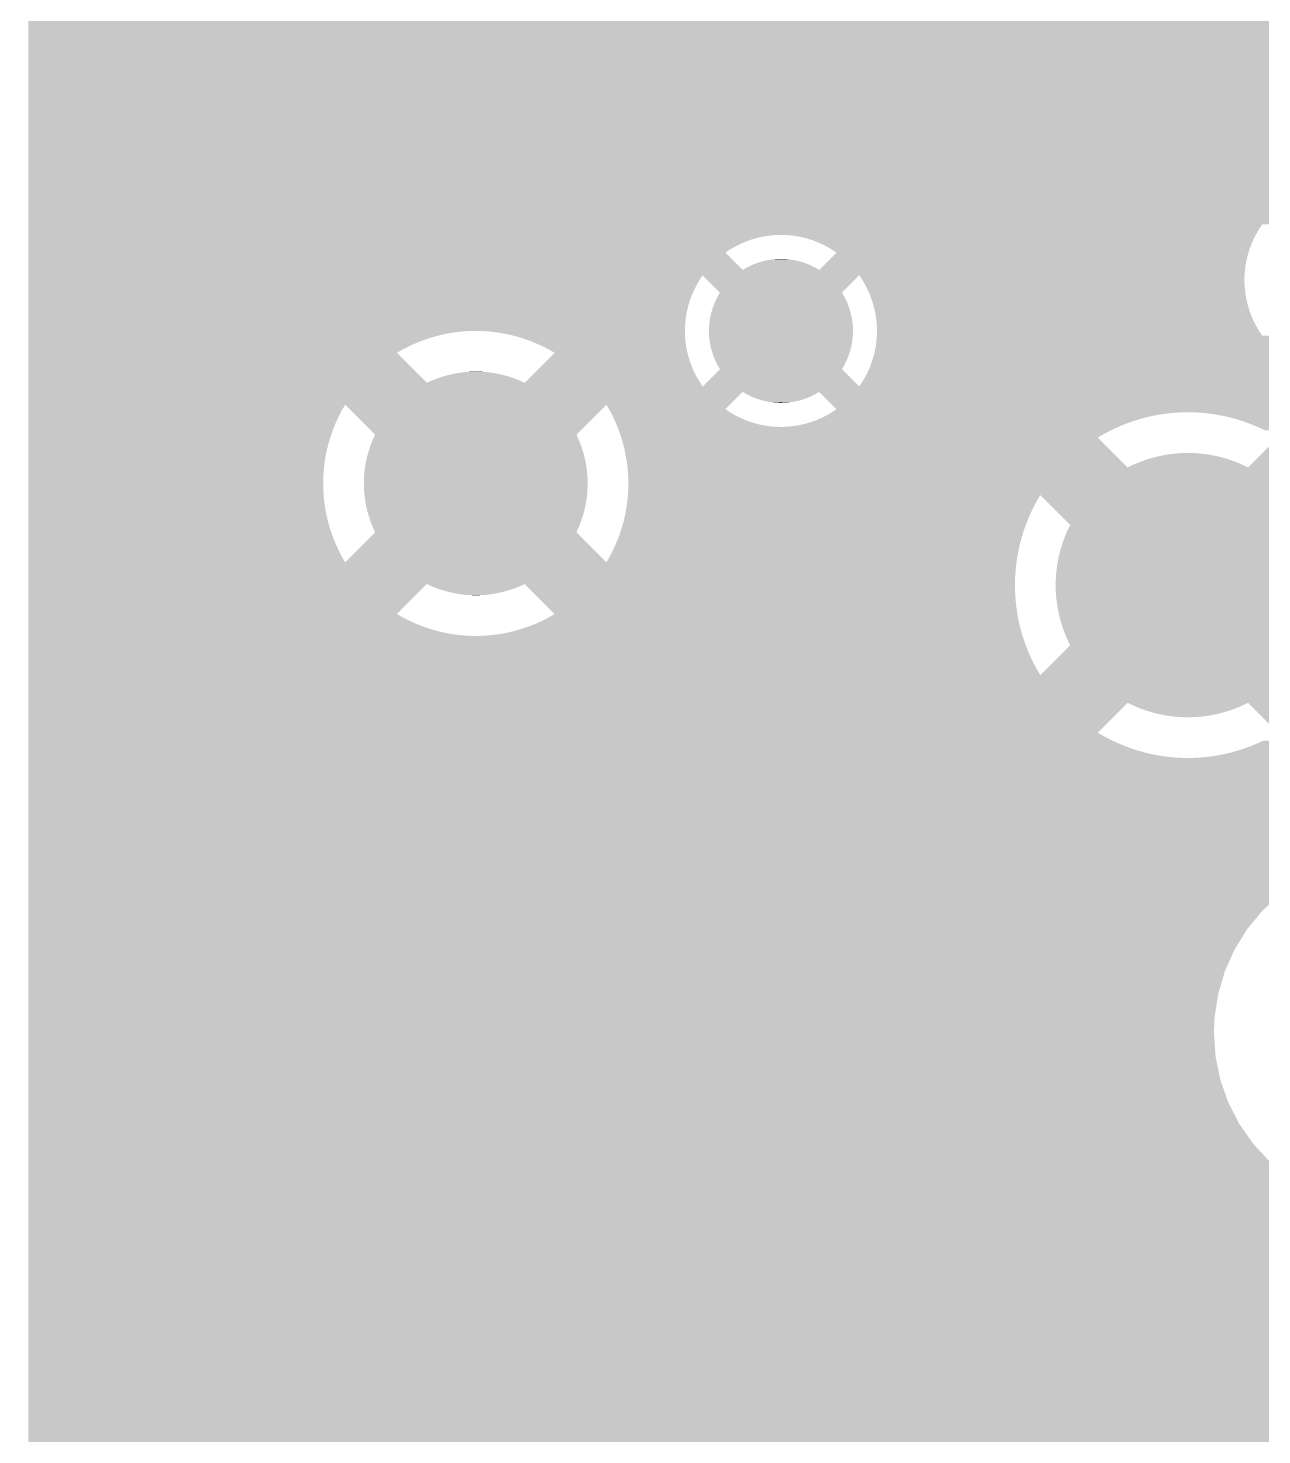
# Model space of a CAD drawing. Extents: x 295 to 953, y 10 to 290.
# Drawn here: x 654.9 to 670.3, y 228.3 to 245.87 of the extents above; entities that cross this region are included whole.
import ezdxf

# ---------------------------------------------------------------- set-up
doc = ezdxf.new("R2010")
doc.units = 0
doc.header["$LTSCALE"] = 5
doc.header["$MEASUREMENT"] = 0
doc.layers.add('FROMC1', color=7, linetype='CONTINUOUS')

msp = doc.modelspace()

# ---------------------------------------------------------------- linework, layer by layer
at = {"layer": 'FROMC1'}
for points in [[(654.9, 243.919), (654.9, 246.258), (683.856, 243.919), (683.856, 246.258)], [(654.9, 243.915), (654.9, 243.919), (671.185, 243.915), (671.255, 243.919)], [(654.9, 243.907), (654.9, 243.915), (671.116, 243.907), (671.185, 243.915)], [(654.9, 243.895), (654.9, 243.907), (671.047, 243.895), (671.116, 243.907)], [(654.9, 243.88), (654.9, 243.895), (670.979, 243.88), (671.047, 243.895)], [(654.9, 243.86), (654.9, 243.88), (670.912, 243.86), (670.979, 243.88)], [(654.9, 243.837), (654.9, 243.86), (670.846, 243.837), (670.912, 243.86)], [(654.9, 243.809), (654.9, 243.837), (670.782, 243.809), (670.846, 243.837)], [(654.9, 243.778), (654.9, 243.809), (670.719, 243.778), (670.782, 243.809)], [(654.9, 243.744), (654.9, 243.778), (670.659, 243.744), (670.719, 243.778)], [(654.9, 243.706), (654.9, 243.744), (670.6, 243.706), (670.659, 243.744)], [(654.9, 243.698), (654.9, 243.706), (670.589, 243.698), (670.6, 243.706)], [(654.9, 243.482), (654.9, 243.698), (670.805, 243.482), (670.589, 243.698)], [(654.9, 243.414), (654.9, 243.482), (683.856, 243.414), (683.856, 243.482)], [(654.9, 243.356), (654.9, 243.414), (670.266, 243.356), (670.305, 243.414)], [(654.9, 243.296), (654.9, 243.356), (670.231, 243.296), (670.266, 243.356)], [(654.9, 243.284), (654.9, 243.296), (670.225, 243.284), (670.231, 243.296)], [(654.9, 243.28), (654.9, 243.284), (664.2, 243.28), (664.27, 243.284)], [(654.9, 243.272), (654.9, 243.28), (664.131, 243.272), (664.2, 243.28)], [(654.9, 243.26), (654.9, 243.272), (664.062, 243.26), (664.131, 243.272)], [(654.9, 243.245), (654.9, 243.26), (663.994, 243.245), (664.062, 243.26)], [(654.9, 243.225), (654.9, 243.245), (663.927, 243.225), (663.994, 243.245)], [(654.9, 243.202), (654.9, 243.225), (663.861, 243.202), (663.927, 243.225)], [(654.9, 243.174), (654.9, 243.202), (663.797, 243.174), (663.861, 243.202)], [(654.9, 243.143), (654.9, 243.174), (663.734, 243.143), (663.797, 243.174)], [(664.339, 243.283), (664.27, 243.284), (670.225, 243.283), (670.225, 243.284)], [(664.409, 243.279), (664.339, 243.283), (670.222, 243.279), (670.225, 243.283)], [(664.478, 243.27), (664.409, 243.279), (670.218, 243.27), (670.222, 243.279)], [(664.547, 243.258), (664.478, 243.27), (670.212, 243.258), (670.218, 243.27)], [(664.615, 243.241), (664.547, 243.258), (670.203, 243.241), (670.212, 243.258)], [(664.64, 243.233), (664.615, 243.241), (670.199, 243.233), (670.203, 243.241)], [(664.682, 243.221), (664.64, 243.233), (670.194, 243.221), (670.199, 243.233)], [(664.747, 243.196), (664.682, 243.221), (670.183, 243.196), (670.194, 243.221)], [(664.808, 243.17), (664.747, 243.196), (670.171, 243.17), (670.183, 243.196)], [(664.811, 243.168), (664.808, 243.17), (670.171, 243.168), (670.171, 243.17)], [(654.9, 243.109), (654.9, 243.143), (663.674, 243.109), (663.734, 243.143)], [(654.9, 243.071), (654.9, 243.109), (663.615, 243.071), (663.674, 243.109)], [(654.9, 243.063), (654.9, 243.071), (663.604, 243.063), (663.615, 243.071)], [(654.9, 242.847), (654.9, 243.063), (663.82, 242.847), (663.604, 243.063)], [(664.873, 243.137), (664.811, 243.168), (670.159, 243.137), (670.171, 243.168)], [(664.929, 243.104), (664.873, 243.137), (670.147, 243.104), (670.159, 243.137)], [(664.898, 242.97), (664.966, 243.037), (670.11, 242.97), (670.126, 243.037)], [(664.933, 243.101), (664.929, 243.104), (670.146, 243.101), (670.147, 243.104)], [(664.991, 243.063), (664.933, 243.101), (670.134, 243.063), (670.146, 243.101)], [(664.966, 243.037), (664.991, 243.063), (670.126, 243.037), (670.134, 243.063)], [(654.9, 242.832), (654.9, 242.847), (670.089, 242.832), (670.091, 242.847)], [(654.9, 242.779), (654.9, 242.832), (670.085, 242.779), (670.089, 242.832)], [(663.82, 242.847), (663.854, 242.867), (664.775, 242.847), (664.74, 242.867)], [(663.854, 242.867), (663.873, 242.877), (664.74, 242.867), (664.723, 242.877)], [(663.873, 242.877), (663.908, 242.895), (664.723, 242.877), (664.686, 242.895)], [(663.908, 242.895), (663.927, 242.904), (664.686, 242.895), (664.669, 242.904)], [(663.927, 242.904), (663.963, 242.92), (664.669, 242.904), (664.631, 242.92)], [(663.963, 242.92), (663.983, 242.927), (664.631, 242.92), (664.613, 242.927)], [(663.983, 242.927), (664.02, 242.94), (664.613, 242.927), (664.574, 242.94)], [(664.02, 242.94), (664.041, 242.946), (664.574, 242.94), (664.556, 242.946)], [(664.041, 242.946), (664.078, 242.957), (664.556, 242.946), (664.515, 242.957)], [(664.078, 242.957), (664.1, 242.962), (664.515, 242.957), (664.497, 242.962)], [(664.1, 242.962), (664.137, 242.97), (664.497, 242.962), (664.455, 242.97)], [(664.137, 242.97), (664.16, 242.973), (664.455, 242.97), (664.438, 242.973)], [(664.16, 242.973), (664.197, 242.979), (664.438, 242.973), (664.394, 242.979)], [(664.197, 242.979), (664.223, 242.981), (664.394, 242.979), (664.378, 242.981)], [(664.223, 242.981), (664.257, 242.983), (664.378, 242.981), (664.33, 242.983)], [(664.257, 242.983), (664.318, 242.984), (664.33, 242.983), (664.318, 242.984)], [(664.775, 242.847), (664.83, 242.901), (670.091, 242.847), (670.097, 242.901)], [(664.83, 242.901), (664.898, 242.97), (670.097, 242.901), (670.11, 242.97)], [(654.9, 242.721), (654.9, 242.779), (663.281, 242.721), (663.32, 242.779)], [(654.9, 242.72), (654.9, 242.721), (663.281, 242.72), (663.281, 242.721)], [(654.9, 242.661), (654.9, 242.72), (663.246, 242.661), (663.281, 242.72)], [(654.9, 242.598), (654.9, 242.661), (663.214, 242.598), (663.246, 242.661)], [(663.536, 242.563), (663.32, 242.779), (665.059, 242.563), (665.275, 242.779)], [(665.287, 242.762), (665.275, 242.779), (670.084, 242.762), (670.085, 242.779)], [(665.299, 242.744), (665.287, 242.762), (670.084, 242.744), (670.084, 242.762)], [(665.331, 242.692), (665.299, 242.744), (670.084, 242.692), (670.084, 242.744)], [(665.336, 242.685), (665.331, 242.692), (670.084, 242.685), (670.084, 242.692)], [(665.369, 242.623), (665.336, 242.685), (670.088, 242.623), (670.084, 242.685)], [(654.9, 242.535), (654.9, 242.598), (663.186, 242.535), (663.214, 242.598)], [(654.9, 242.469), (654.9, 242.535), (663.162, 242.469), (663.186, 242.535)], [(654.9, 242.402), (654.9, 242.469), (663.141, 242.402), (663.162, 242.469)], [(663.479, 242.456), (663.497, 242.493), (665.116, 242.456), (665.099, 242.493)], [(663.497, 242.493), (663.506, 242.511), (665.099, 242.493), (665.089, 242.511)], [(663.506, 242.511), (663.526, 242.546), (665.089, 242.511), (665.07, 242.546)], [(663.526, 242.546), (663.536, 242.563), (665.07, 242.546), (665.059, 242.563)], [(665.369, 242.622), (665.369, 242.623), (670.088, 242.622), (670.088, 242.623)], [(665.398, 242.56), (665.369, 242.622), (670.095, 242.56), (670.088, 242.622)], [(665.401, 242.553), (665.398, 242.56), (670.095, 242.553), (670.095, 242.56)], [(665.424, 242.495), (665.401, 242.553), (670.105, 242.495), (670.095, 242.553)], [(665.428, 242.484), (665.424, 242.495), (670.107, 242.484), (670.105, 242.495)], [(665.446, 242.429), (665.428, 242.484), (670.12, 242.429), (670.107, 242.484)], [(654.9, 242.335), (654.9, 242.402), (663.125, 242.335), (663.141, 242.402)], [(654.9, 242.266), (654.9, 242.335), (663.112, 242.266), (663.125, 242.335)], [(663.421, 242.285), (663.431, 242.324), (665.174, 242.285), (665.164, 242.324)], [(663.431, 242.324), (663.436, 242.343), (665.164, 242.324), (665.158, 242.343)], [(663.436, 242.343), (663.449, 242.382), (665.158, 242.343), (665.146, 242.382)], [(663.449, 242.382), (663.456, 242.401), (665.146, 242.382), (665.139, 242.401)], [(663.456, 242.401), (663.471, 242.438), (665.139, 242.401), (665.125, 242.438)], [(663.471, 242.438), (663.479, 242.456), (665.125, 242.438), (665.116, 242.456)], [(665.449, 242.416), (665.446, 242.429), (670.123, 242.416), (670.12, 242.429)], [(665.464, 242.362), (665.449, 242.416), (670.139, 242.362), (670.123, 242.416)], [(665.467, 242.349), (665.464, 242.362), (670.142, 242.349), (670.139, 242.362)], [(665.478, 242.293), (665.467, 242.349), (670.162, 242.293), (670.142, 242.349)], [(665.48, 242.284), (665.478, 242.293), (670.166, 242.284), (670.162, 242.293)], [(654.9, 242.197), (654.9, 242.266), (663.104, 242.197), (663.112, 242.266)], [(654.9, 242.127), (654.9, 242.197), (663.099, 242.127), (663.104, 242.197)], [(654.9, 242.085), (654.9, 242.127), (663.099, 242.085), (663.099, 242.127)], [(663.399, 242.105), (663.401, 242.145), (665.196, 242.105), (665.195, 242.145)], [(663.401, 242.145), (663.402, 242.166), (665.195, 242.145), (665.193, 242.166)], [(663.402, 242.166), (663.407, 242.206), (665.193, 242.166), (665.189, 242.206)], [(663.407, 242.206), (663.409, 242.226), (665.189, 242.206), (665.185, 242.226)], [(663.409, 242.226), (663.417, 242.265), (665.185, 242.226), (665.178, 242.265)], [(663.417, 242.265), (663.421, 242.285), (665.178, 242.265), (665.174, 242.285)], [(665.488, 242.224), (665.48, 242.284), (670.191, 242.224), (670.166, 242.284)], [(665.489, 242.219), (665.488, 242.224), (670.193, 242.219), (670.191, 242.224)], [(665.494, 242.157), (665.489, 242.219), (670.224, 242.157), (670.193, 242.219)], [(665.494, 242.155), (665.494, 242.157), (670.225, 242.155), (670.224, 242.157)], [(665.496, 242.096), (665.494, 242.155), (670.259, 242.096), (670.225, 242.155)], [(654.9, 242.082), (654.9, 242.085), (660.378, 242.082), (660.466, 242.085)], [(654.9, 242.075), (654.9, 242.082), (660.291, 242.075), (660.378, 242.082)], [(654.9, 242.064), (654.9, 242.075), (660.203, 242.064), (660.291, 242.075)], [(654.9, 242.049), (654.9, 242.064), (660.117, 242.049), (660.203, 242.064)], [(654.9, 242.029), (654.9, 242.049), (660.031, 242.029), (660.117, 242.049)], [(654.9, 242.006), (654.9, 242.029), (659.946, 242.006), (660.031, 242.029)], [(654.9, 241.979), (654.9, 242.006), (659.862, 241.979), (659.946, 242.006)], [(654.9, 241.949), (654.9, 241.979), (659.78, 241.949), (659.862, 241.979)], [(654.9, 241.914), (654.9, 241.949), (659.699, 241.914), (659.78, 241.949)], [(660.554, 242.084), (660.466, 242.085), (663.099, 242.084), (663.099, 242.085)], [(660.642, 242.079), (660.554, 242.084), (663.099, 242.079), (663.099, 242.084)], [(660.729, 242.07), (660.642, 242.079), (663.099, 242.07), (663.099, 242.079)], [(660.811, 242.057), (660.729, 242.07), (663.099, 242.057), (663.099, 242.07)], [(660.816, 242.056), (660.811, 242.057), (663.099, 242.056), (663.099, 242.057)], [(660.903, 242.039), (660.816, 242.056), (663.1, 242.039), (663.099, 242.056)], [(660.988, 242.018), (660.903, 242.039), (663.101, 242.018), (663.1, 242.039)], [(661.072, 241.993), (660.988, 242.018), (663.102, 241.993), (663.101, 242.018)], [(661.088, 241.987), (661.072, 241.993), (663.103, 241.987), (663.102, 241.993)], [(661.156, 241.964), (661.088, 241.987), (663.105, 241.964), (663.103, 241.987)], [(661.237, 241.931), (661.156, 241.964), (663.109, 241.931), (663.105, 241.964)], [(663.398, 242.085), (663.399, 242.105), (665.197, 242.085), (665.196, 242.105)], [(663.399, 242.065), (663.398, 242.085), (665.196, 242.065), (665.197, 242.085)], [(663.4, 242.025), (663.399, 242.065), (665.194, 242.025), (665.196, 242.065)], [(663.402, 242.004), (663.4, 242.025), (665.193, 242.004), (665.194, 242.025)], [(663.407, 241.964), (663.402, 242.004), (665.188, 241.964), (665.193, 242.004)], [(663.41, 241.944), (663.407, 241.964), (665.186, 241.944), (665.188, 241.964)], [(663.417, 241.905), (663.41, 241.944), (665.178, 241.905), (665.186, 241.944)], [(665.483, 241.904), (665.489, 241.958), (670.75, 241.904), (670.805, 241.958)], [(665.489, 241.958), (665.491, 241.973), (683.856, 241.958), (683.856, 241.973)], [(665.491, 241.973), (665.495, 242.026), (683.856, 241.973), (683.856, 242.026)], [(665.495, 242.038), (665.496, 242.043), (670.297, 242.038), (670.293, 242.043)], [(665.495, 242.026), (665.495, 242.038), (670.305, 242.026), (670.297, 242.038)], [(665.496, 242.085), (665.496, 242.096), (670.266, 242.085), (670.259, 242.096)], [(665.496, 242.043), (665.496, 242.085), (670.293, 242.043), (670.266, 242.085)], [(654.9, 241.876), (654.9, 241.914), (659.62, 241.876), (659.699, 241.914)], [(654.9, 241.834), (654.9, 241.876), (659.542, 241.834), (659.62, 241.876)], [(654.9, 241.811), (654.9, 241.834), (659.503, 241.811), (659.542, 241.834)], [(654.9, 241.437), (654.9, 241.811), (659.877, 241.437), (659.503, 241.811)], [(661.266, 241.918), (661.237, 241.931), (663.11, 241.918), (663.109, 241.931)], [(661.317, 241.895), (661.266, 241.918), (663.114, 241.895), (663.11, 241.918)], [(661.396, 241.855), (661.317, 241.895), (663.121, 241.855), (663.114, 241.895)], [(661.375, 241.714), (661.442, 241.781), (663.157, 241.714), (663.138, 241.781)], [(661.405, 241.849), (661.396, 241.855), (663.122, 241.849), (663.121, 241.855)], [(661.472, 241.811), (661.405, 241.849), (663.131, 241.811), (663.122, 241.849)], [(661.442, 241.781), (661.472, 241.811), (663.138, 241.781), (663.131, 241.811)], [(663.421, 241.885), (663.417, 241.905), (665.174, 241.885), (665.178, 241.905)], [(663.431, 241.846), (663.421, 241.885), (665.164, 241.846), (665.174, 241.885)], [(663.437, 241.827), (663.431, 241.846), (665.159, 241.827), (665.164, 241.846)], [(663.449, 241.788), (663.437, 241.827), (665.146, 241.788), (665.159, 241.827)], [(663.456, 241.769), (663.449, 241.788), (665.14, 241.769), (665.146, 241.788)], [(663.471, 241.732), (663.456, 241.769), (665.124, 241.732), (665.14, 241.769)], [(665.446, 241.742), (665.454, 241.768), (670.589, 241.742), (670.614, 241.768)], [(665.454, 241.768), (665.47, 241.835), (670.614, 241.768), (670.682, 241.835)], [(665.47, 241.835), (665.483, 241.904), (670.682, 241.835), (670.75, 241.904)], [(661.245, 241.584), (661.31, 241.649), (663.208, 241.584), (663.181, 241.649)], [(661.31, 241.649), (661.375, 241.714), (663.181, 241.649), (663.157, 241.714)], [(663.32, 241.391), (663.536, 241.607), (665.275, 241.391), (665.059, 241.607)], [(663.479, 241.714), (663.471, 241.732), (665.116, 241.714), (665.124, 241.732)], [(663.496, 241.677), (663.479, 241.714), (665.098, 241.677), (665.116, 241.714)], [(663.506, 241.659), (663.496, 241.677), (665.09, 241.659), (665.098, 241.677)], [(663.525, 241.624), (663.506, 241.659), (665.069, 241.624), (665.09, 241.659)], [(663.536, 241.607), (663.525, 241.624), (665.059, 241.607), (665.069, 241.624)], [(665.387, 241.584), (665.397, 241.609), (670.898, 241.584), (670.833, 241.609)], [(665.397, 241.609), (665.409, 241.635), (670.833, 241.609), (670.772, 241.635)], [(665.409, 241.637), (665.421, 241.668), (670.769, 241.637), (670.707, 241.668)], [(665.409, 241.635), (665.409, 241.637), (670.772, 241.635), (670.769, 241.637)], [(665.421, 241.668), (665.433, 241.701), (670.707, 241.668), (670.651, 241.701)], [(665.433, 241.701), (665.434, 241.704), (670.651, 241.701), (670.647, 241.704)], [(665.434, 241.704), (665.446, 241.742), (670.647, 241.704), (670.589, 241.742)], [(654.9, 241.403), (654.9, 241.437), (663.312, 241.403), (663.29, 241.437)], [(659.877, 241.437), (659.929, 241.461), (661.098, 241.437), (661.045, 241.461)], [(659.929, 241.461), (659.947, 241.468), (661.045, 241.461), (661.029, 241.468)], [(659.947, 241.468), (659.999, 241.489), (661.029, 241.468), (660.975, 241.489)], [(659.999, 241.489), (660.017, 241.495), (660.975, 241.489), (660.959, 241.495)], [(660.017, 241.495), (660.071, 241.513), (660.959, 241.495), (660.903, 241.513)], [(660.071, 241.513), (660.089, 241.519), (660.903, 241.513), (660.887, 241.519)], [(660.089, 241.519), (660.143, 241.534), (660.887, 241.519), (660.831, 241.534)], [(660.143, 241.534), (660.162, 241.538), (660.831, 241.534), (660.814, 241.538)], [(660.162, 241.538), (660.216, 241.55), (660.814, 241.538), (660.757, 241.55)], [(660.216, 241.55), (660.237, 241.554), (660.757, 241.55), (660.741, 241.554)], [(660.237, 241.554), (660.291, 241.563), (660.741, 241.554), (660.682, 241.563)], [(660.291, 241.563), (660.312, 241.566), (660.682, 241.563), (660.666, 241.566)], [(660.312, 241.566), (660.366, 241.572), (660.666, 241.566), (660.606, 241.572)], [(660.366, 241.572), (660.39, 241.573), (660.606, 241.572), (660.591, 241.573)], [(660.39, 241.573), (660.441, 241.576), (660.591, 241.573), (660.526, 241.576)], [(660.441, 241.576), (660.516, 241.577), (660.526, 241.576), (660.516, 241.577)], [(661.098, 241.437), (661.122, 241.461), (663.29, 241.437), (663.274, 241.461)], [(661.122, 241.461), (661.183, 241.522), (663.274, 241.461), (663.239, 241.522)], [(661.183, 241.522), (661.245, 241.584), (663.239, 241.522), (663.208, 241.584)], [(665.275, 241.391), (665.314, 241.449), (683.856, 241.391), (683.856, 241.449)], [(665.314, 241.449), (665.349, 241.509), (683.856, 241.449), (683.856, 241.509)], [(665.349, 241.509), (665.355, 241.521), (683.856, 241.509), (683.856, 241.521)], [(665.355, 241.521), (665.356, 241.522), (671.31, 241.521), (671.241, 241.522)], [(665.356, 241.522), (665.358, 241.526), (671.241, 241.522), (671.171, 241.526)], [(665.358, 241.526), (665.362, 241.535), (671.171, 241.526), (671.102, 241.535)], [(665.362, 241.535), (665.369, 241.547), (671.102, 241.535), (671.033, 241.547)], [(665.369, 241.547), (665.377, 241.564), (671.033, 241.547), (670.965, 241.564)], [(665.377, 241.564), (665.381, 241.572), (670.965, 241.564), (670.94, 241.572)], [(665.381, 241.572), (665.387, 241.584), (670.94, 241.572), (670.898, 241.584)], [(654.9, 241.391), (654.9, 241.403), (663.32, 241.391), (663.312, 241.403)], [(654.9, 241.323), (654.9, 241.391), (683.856, 241.323), (683.856, 241.391)], [(654.9, 241.164), (654.9, 241.323), (663.661, 241.164), (663.82, 241.323)], [(663.855, 241.303), (663.82, 241.323), (664.741, 241.303), (664.775, 241.323)], [(663.872, 241.293), (663.855, 241.303), (664.722, 241.293), (664.741, 241.303)], [(663.909, 241.275), (663.872, 241.293), (664.687, 241.275), (664.722, 241.293)], [(663.926, 241.266), (663.909, 241.275), (664.668, 241.266), (664.687, 241.275)], [(663.964, 241.25), (663.926, 241.266), (664.632, 241.25), (664.668, 241.266)], [(663.982, 241.243), (663.964, 241.25), (664.612, 241.243), (664.632, 241.25)], [(664.022, 241.23), (663.982, 241.243), (664.575, 241.23), (664.612, 241.243)], [(664.991, 241.107), (664.775, 241.323), (683.856, 241.107), (683.856, 241.323)], [(654.9, 241.088), (654.9, 241.164), (658.813, 241.088), (658.857, 241.164)], [(654.9, 241.01), (654.9, 241.088), (658.773, 241.01), (658.813, 241.088)], [(659.231, 240.79), (658.857, 241.164), (661.744, 240.79), (662.118, 241.164)], [(662.152, 241.107), (662.118, 241.164), (663.604, 241.107), (663.661, 241.164)], [(662.172, 241.069), (662.152, 241.107), (663.662, 241.069), (663.605, 241.107)], [(662.152, 241.107), (662.152, 241.107), (663.605, 241.107), (663.604, 241.107)], [(662.191, 241.033), (662.172, 241.069), (663.722, 241.033), (663.662, 241.069)], [(664.039, 241.224), (664.022, 241.23), (664.554, 241.224), (664.575, 241.23)], [(664.08, 241.213), (664.039, 241.224), (664.517, 241.213), (664.554, 241.224)], [(664.098, 241.208), (664.08, 241.213), (664.495, 241.208), (664.517, 241.213)], [(664.14, 241.2), (664.098, 241.208), (664.458, 241.2), (664.495, 241.208)], [(664.157, 241.197), (664.14, 241.2), (664.435, 241.197), (664.458, 241.2)], [(664.201, 241.191), (664.157, 241.197), (664.398, 241.191), (664.435, 241.197)], [(664.217, 241.189), (664.201, 241.191), (664.372, 241.189), (664.398, 241.191)], [(664.265, 241.187), (664.217, 241.189), (664.338, 241.187), (664.372, 241.189)], [(664.277, 241.186), (664.265, 241.187), (664.277, 241.186), (664.338, 241.187)], [(664.915, 241.058), (664.921, 241.061), (669.156, 241.058), (669.2, 241.061)], [(664.921, 241.061), (664.927, 241.065), (669.2, 241.061), (669.249, 241.065)], [(664.927, 241.065), (664.933, 241.069), (669.249, 241.065), (669.343, 241.069)], [(664.933, 241.069), (664.98, 241.099), (683.856, 241.069), (683.856, 241.099)], [(664.98, 241.099), (664.991, 241.107), (683.856, 241.099), (683.856, 241.107)], [(669.436, 241.068), (669.343, 241.069), (683.856, 241.068), (683.856, 241.069)], [(669.53, 241.064), (669.436, 241.068), (683.856, 241.064), (683.856, 241.068)], [(669.623, 241.055), (669.53, 241.064), (683.856, 241.055), (683.856, 241.064)], [(654.9, 240.93), (654.9, 241.01), (658.736, 240.93), (658.773, 241.01)], [(654.9, 240.848), (654.9, 240.93), (658.704, 240.848), (658.736, 240.93)], [(662.193, 241.029), (662.191, 241.033), (663.731, 241.029), (663.722, 241.033)], [(662.206, 241.002), (662.193, 241.029), (663.784, 241.002), (663.731, 241.029)], [(662.219, 240.974), (662.206, 241.002), (663.848, 240.974), (663.784, 241.002)], [(662.23, 240.949), (662.219, 240.974), (663.913, 240.949), (663.848, 240.974)], [(662.239, 240.929), (662.23, 240.949), (663.98, 240.929), (663.914, 240.949)], [(662.23, 240.949), (662.23, 240.949), (663.914, 240.949), (663.913, 240.949)], [(662.246, 240.912), (662.239, 240.929), (664.048, 240.912), (663.98, 240.929)], [(662.251, 240.9), (662.246, 240.912), (664.117, 240.9), (664.048, 240.912)], [(662.254, 240.891), (662.251, 240.9), (664.186, 240.891), (664.117, 240.9)], [(662.256, 240.887), (662.254, 240.891), (664.256, 240.887), (664.186, 240.891)], [(662.256, 240.886), (662.256, 240.887), (664.325, 240.886), (664.256, 240.887)], [(662.264, 240.868), (662.256, 240.886), (668.469, 240.868), (668.509, 240.886)], [(664.325, 240.886), (664.395, 240.89), (668.509, 240.886), (668.517, 240.89)], [(664.395, 240.89), (664.421, 240.893), (668.517, 240.89), (668.524, 240.893)], [(664.421, 240.893), (664.464, 240.898), (668.524, 240.893), (668.536, 240.898)], [(664.464, 240.898), (664.533, 240.91), (668.536, 240.898), (668.565, 240.91)], [(664.533, 240.91), (664.601, 240.925), (668.565, 240.91), (668.603, 240.925)], [(664.601, 240.925), (664.611, 240.928), (668.603, 240.925), (668.61, 240.928)], [(664.611, 240.928), (664.668, 240.945), (668.61, 240.928), (668.658, 240.945)], [(664.668, 240.945), (664.709, 240.959), (668.658, 240.945), (668.699, 240.959)], [(664.709, 240.959), (664.734, 240.968), (668.699, 240.959), (668.728, 240.968)], [(664.734, 240.968), (664.778, 240.987), (668.728, 240.968), (668.788, 240.987)], [(664.778, 240.987), (664.798, 240.996), (668.788, 240.987), (668.821, 240.996)], [(664.798, 240.996), (664.828, 241.011), (668.821, 240.996), (668.879, 241.011)], [(664.828, 241.011), (664.861, 241.027), (668.879, 241.011), (668.954, 241.027)], [(664.861, 241.027), (664.867, 241.03), (668.954, 241.027), (668.97, 241.03)], [(664.867, 241.03), (664.895, 241.046), (668.97, 241.03), (669.063, 241.046)], [(664.895, 241.046), (664.915, 241.058), (669.063, 241.046), (669.156, 241.058)], [(669.716, 241.042), (669.623, 241.055), (683.856, 241.042), (683.856, 241.055)], [(669.808, 241.026), (669.716, 241.042), (683.856, 241.026), (683.856, 241.042)], [(669.899, 241.005), (669.808, 241.026), (683.856, 241.005), (683.856, 241.026)], [(669.99, 240.98), (669.899, 241.005), (683.856, 240.98), (683.856, 241.005)], [(670.079, 240.952), (669.99, 240.98), (683.856, 240.952), (683.856, 240.98)], [(670.167, 240.919), (670.079, 240.952), (683.856, 240.919), (683.856, 240.952)], [(670.253, 240.883), (670.167, 240.919), (683.856, 240.883), (683.856, 240.919)], [(654.9, 240.765), (654.9, 240.848), (658.675, 240.765), (658.704, 240.848)], [(654.9, 240.681), (654.9, 240.765), (658.65, 240.681), (658.675, 240.765)], [(659.189, 240.695), (659.2, 240.721), (661.786, 240.695), (661.775, 240.721)], [(659.2, 240.721), (659.219, 240.764), (661.775, 240.721), (661.756, 240.764)], [(659.219, 240.764), (659.231, 240.79), (661.756, 240.764), (661.744, 240.79)], [(662.269, 240.854), (662.264, 240.868), (668.438, 240.854), (668.469, 240.868)], [(662.284, 240.811), (662.269, 240.854), (668.355, 240.811), (668.438, 240.854)], [(662.294, 240.785), (662.284, 240.811), (668.309, 240.785), (668.355, 240.811)], [(662.3, 240.765), (662.294, 240.785), (668.273, 240.765), (668.309, 240.785)], [(662.304, 240.753), (662.3, 240.765), (668.253, 240.753), (668.273, 240.765)], [(662.32, 240.701), (662.304, 240.753), (668.305, 240.701), (668.253, 240.753)], [(670.129, 240.38), (670.502, 240.753), (683.856, 240.38), (683.856, 240.753)], [(670.338, 240.844), (670.253, 240.883), (683.856, 240.844), (683.856, 240.883)], [(654.9, 240.595), (654.9, 240.681), (658.628, 240.595), (658.65, 240.681)], [(654.9, 240.509), (654.9, 240.595), (658.611, 240.509), (658.628, 240.595)], [(659.129, 240.507), (659.142, 240.552), (661.845, 240.507), (661.834, 240.552)], [(659.142, 240.552), (659.149, 240.58), (661.834, 240.552), (661.826, 240.58)], [(659.149, 240.58), (659.164, 240.624), (661.826, 240.58), (661.812, 240.624)], [(659.164, 240.624), (659.172, 240.651), (661.812, 240.624), (661.802, 240.651)], [(659.172, 240.651), (659.189, 240.695), (661.802, 240.651), (661.786, 240.695)], [(662.342, 240.616), (662.32, 240.701), (668.39, 240.616), (668.305, 240.701)], [(662.36, 240.53), (662.342, 240.616), (668.476, 240.53), (668.39, 240.616)], [(669.014, 240.52), (669.091, 240.536), (669.741, 240.52), (669.665, 240.536)], [(669.091, 240.536), (669.094, 240.537), (669.665, 240.536), (669.66, 240.537)], [(669.094, 240.537), (669.172, 240.548), (669.66, 240.537), (669.584, 240.548)], [(669.172, 240.548), (669.175, 240.549), (669.584, 240.548), (669.579, 240.549)], [(669.175, 240.549), (669.254, 240.556), (669.579, 240.549), (669.502, 240.556)], [(669.254, 240.556), (669.257, 240.557), (669.502, 240.556), (669.496, 240.557)], [(669.257, 240.557), (669.337, 240.56), (669.496, 240.557), (669.421, 240.56)], [(669.337, 240.56), (669.339, 240.561), (669.421, 240.56), (669.339, 240.561)], [(654.9, 240.422), (654.9, 240.509), (658.598, 240.422), (658.611, 240.509)], [(654.9, 240.334), (654.9, 240.422), (658.589, 240.334), (658.598, 240.422)], [(659.099, 240.33), (659.102, 240.359), (661.876, 240.33), (661.873, 240.359)], [(659.102, 240.359), (659.109, 240.405), (661.873, 240.359), (661.866, 240.405)], [(659.109, 240.405), (659.114, 240.433), (661.866, 240.405), (661.861, 240.433)], [(659.114, 240.433), (659.123, 240.479), (661.861, 240.433), (661.852, 240.479)], [(659.123, 240.479), (659.129, 240.507), (661.852, 240.479), (661.845, 240.507)], [(662.374, 240.443), (662.36, 240.53), (668.563, 240.443), (668.476, 240.53)], [(662.382, 240.38), (662.374, 240.443), (668.626, 240.38), (668.563, 240.443)], [(662.384, 240.356), (662.382, 240.38), (683.856, 240.356), (683.856, 240.38)], [(668.626, 240.38), (668.7, 240.415), (670.129, 240.38), (670.055, 240.415)], [(668.7, 240.415), (668.704, 240.417), (670.055, 240.415), (670.051, 240.417)], [(668.704, 240.417), (668.776, 240.447), (670.051, 240.417), (669.98, 240.447)], [(668.776, 240.447), (668.779, 240.449), (669.98, 240.447), (669.976, 240.449)], [(668.779, 240.449), (668.853, 240.475), (669.976, 240.449), (669.903, 240.475)], [(668.853, 240.475), (668.856, 240.477), (669.903, 240.475), (669.898, 240.477)], [(668.856, 240.477), (668.931, 240.499), (669.898, 240.477), (669.825, 240.499)], [(668.931, 240.499), (668.935, 240.5), (669.825, 240.499), (669.82, 240.5)], [(668.935, 240.5), (669.01, 240.52), (669.82, 240.5), (669.745, 240.52)], [(669.01, 240.52), (669.014, 240.52), (669.745, 240.52), (669.741, 240.52)], [(654.9, 240.247), (654.9, 240.334), (658.584, 240.247), (658.589, 240.334)], [(654.9, 240.18), (654.9, 240.247), (658.583, 240.18), (658.584, 240.247)], [(659.091, 240.209), (659.093, 240.255), (661.884, 240.209), (661.883, 240.255)], [(659.091, 240.18), (659.091, 240.209), (661.885, 240.18), (661.884, 240.209)], [(659.093, 240.255), (659.094, 240.284), (661.883, 240.255), (661.88, 240.284)], [(659.094, 240.284), (659.099, 240.33), (661.88, 240.284), (661.876, 240.33)], [(662.391, 240.268), (662.384, 240.356), (683.856, 240.268), (683.856, 240.356)], [(662.393, 240.18), (662.391, 240.268), (683.856, 240.18), (683.856, 240.268)], [(654.9, 240.092), (654.9, 240.18), (658.585, 240.092), (658.583, 240.18)], [(654.9, 240.004), (654.9, 240.092), (658.591, 240.004), (658.585, 240.092)], [(659.091, 240.151), (659.091, 240.18), (661.884, 240.151), (661.885, 240.18)], [(659.093, 240.105), (659.091, 240.151), (661.882, 240.105), (661.884, 240.151)], [(659.095, 240.076), (659.093, 240.105), (661.881, 240.076), (661.882, 240.105)], [(659.099, 240.03), (659.095, 240.076), (661.876, 240.03), (661.881, 240.076)], [(659.103, 240.001), (659.099, 240.03), (661.873, 240.001), (661.876, 240.03)], [(662.379, 239.954), (662.386, 240.026), (667.488, 239.954), (667.529, 240.026)], [(662.386, 240.026), (662.387, 240.035), (667.529, 240.026), (667.535, 240.035)], [(662.387, 240.035), (662.391, 240.113), (683.856, 240.035), (683.856, 240.113)], [(662.391, 240.113), (662.393, 240.18), (683.856, 240.113), (683.856, 240.18)], [(667.908, 239.662), (667.535, 240.035), (670.848, 239.662), (671.22, 240.035)], [(654.9, 239.917), (654.9, 240.004), (658.601, 239.917), (658.591, 240.004)], [(654.9, 239.83), (654.9, 239.917), (658.615, 239.83), (658.601, 239.917)], [(659.109, 239.955), (659.103, 240.001), (661.866, 239.955), (661.873, 240.001)], [(659.114, 239.927), (659.109, 239.955), (661.861, 239.927), (661.866, 239.955)], [(659.123, 239.881), (659.114, 239.927), (661.852, 239.881), (661.861, 239.927)], [(659.13, 239.853), (659.123, 239.881), (661.846, 239.853), (661.852, 239.881)], [(659.141, 239.808), (659.13, 239.853), (661.834, 239.808), (661.846, 239.853)], [(662.351, 239.786), (662.364, 239.851), (667.404, 239.786), (667.435, 239.851)], [(662.364, 239.851), (662.367, 239.871), (667.435, 239.851), (667.444, 239.871)], [(662.367, 239.871), (662.377, 239.938), (667.444, 239.871), (667.479, 239.938)], [(662.377, 239.938), (662.379, 239.954), (667.479, 239.938), (667.488, 239.954)], [(654.9, 239.744), (654.9, 239.83), (658.633, 239.744), (658.615, 239.83)], [(654.9, 239.659), (654.9, 239.744), (658.655, 239.659), (658.633, 239.744)], [(654.9, 239.575), (654.9, 239.659), (658.681, 239.575), (658.655, 239.659)], [(659.149, 239.78), (659.141, 239.808), (661.826, 239.78), (661.834, 239.808)], [(659.163, 239.736), (659.149, 239.78), (661.812, 239.736), (661.826, 239.78)], [(659.173, 239.709), (659.163, 239.736), (661.803, 239.709), (661.812, 239.736)], [(659.189, 239.665), (659.173, 239.709), (661.786, 239.665), (661.803, 239.709)], [(659.2, 239.639), (659.189, 239.665), (661.775, 239.639), (661.786, 239.665)], [(662.305, 239.612), (662.326, 239.679), (667.336, 239.612), (667.361, 239.679)], [(662.326, 239.679), (662.331, 239.699), (667.361, 239.679), (667.368, 239.699)], [(662.331, 239.699), (662.347, 239.765), (667.368, 239.699), (667.395, 239.765)], [(662.347, 239.765), (662.351, 239.786), (667.395, 239.765), (667.404, 239.786)], [(667.889, 239.623), (667.908, 239.662), (670.867, 239.623), (670.848, 239.662)], [(654.9, 239.492), (654.9, 239.575), (658.711, 239.492), (658.681, 239.575)], [(654.9, 239.411), (654.9, 239.492), (658.745, 239.411), (658.711, 239.492)], [(658.857, 239.196), (659.231, 239.57), (662.119, 239.196), (661.744, 239.57)], [(659.219, 239.596), (659.2, 239.639), (661.756, 239.596), (661.775, 239.639)], [(659.231, 239.57), (659.219, 239.596), (661.744, 239.57), (661.756, 239.596)], [(662.239, 239.432), (662.272, 239.512), (667.283, 239.432), (667.304, 239.512)], [(662.272, 239.512), (662.275, 239.522), (667.304, 239.512), (667.307, 239.522)], [(662.275, 239.522), (662.301, 239.595), (667.307, 239.522), (667.33, 239.595)], [(662.301, 239.595), (662.305, 239.612), (667.33, 239.595), (667.336, 239.612)], [(667.826, 239.472), (667.84, 239.512), (670.93, 239.472), (670.914, 239.512)], [(667.84, 239.512), (667.855, 239.548), (670.914, 239.512), (670.9, 239.548)], [(667.855, 239.548), (667.872, 239.588), (670.9, 239.548), (670.882, 239.588)], [(667.872, 239.588), (667.889, 239.623), (670.882, 239.588), (670.867, 239.623)], [(654.9, 239.331), (654.9, 239.411), (658.782, 239.331), (658.745, 239.411)], [(654.9, 239.253), (654.9, 239.331), (658.823, 239.253), (658.782, 239.331)], [(662.162, 239.272), (662.197, 239.341), (667.25, 239.272), (667.262, 239.341)], [(662.197, 239.341), (662.202, 239.35), (667.262, 239.341), (667.264, 239.35)], [(662.202, 239.35), (662.239, 239.43), (667.264, 239.35), (667.282, 239.43)], [(662.239, 239.43), (662.239, 239.432), (667.282, 239.43), (667.283, 239.432)], [(667.768, 239.278), (667.778, 239.315), (670.987, 239.278), (670.978, 239.315)], [(667.778, 239.315), (667.788, 239.357), (670.978, 239.315), (670.966, 239.357)], [(667.788, 239.357), (667.8, 239.394), (670.966, 239.357), (670.956, 239.394)], [(667.8, 239.394), (667.812, 239.435), (670.956, 239.394), (670.942, 239.435)], [(667.812, 239.435), (667.826, 239.472), (670.942, 239.435), (670.93, 239.472)], [(654.9, 239.196), (654.9, 239.253), (658.857, 239.196), (658.823, 239.253)], [(654.9, 239.156), (654.9, 239.196), (667.233, 239.156), (667.238, 239.196)], [(654.9, 239.062), (654.9, 239.156), (667.224, 239.062), (667.233, 239.156)], [(662.119, 239.196), (662.149, 239.248), (667.238, 239.196), (667.245, 239.248)], [(662.149, 239.248), (662.162, 239.272), (667.245, 239.248), (667.25, 239.272)], [(667.74, 239.116), (667.745, 239.155), (671.015, 239.116), (671.01, 239.155)], [(667.745, 239.155), (667.752, 239.197), (671.01, 239.155), (671.003, 239.197)], [(667.752, 239.197), (667.759, 239.236), (671.003, 239.197), (670.996, 239.236)], [(667.759, 239.236), (667.768, 239.278), (670.996, 239.236), (670.987, 239.278)], [(654.9, 238.969), (654.9, 239.062), (667.219, 238.969), (667.224, 239.062)], [(654.9, 238.923), (654.9, 238.969), (667.219, 238.923), (667.219, 238.969)], [(667.727, 238.953), (667.729, 238.992), (671.027, 238.953), (671.027, 238.992)], [(667.727, 238.91), (667.727, 238.953), (671.029, 238.91), (671.027, 238.953)], [(667.729, 238.992), (667.731, 239.035), (671.027, 238.992), (671.023, 239.035)], [(667.731, 239.035), (667.735, 239.074), (671.023, 239.035), (671.02, 239.074)], [(667.735, 239.074), (667.74, 239.116), (671.02, 239.074), (671.015, 239.116)], [(654.9, 238.549), (654.9, 238.923), (659.503, 238.549), (659.877, 238.923)], [(659.93, 238.899), (659.877, 238.923), (661.046, 238.899), (661.098, 238.923)], [(659.946, 238.892), (659.93, 238.899), (661.028, 238.892), (661.046, 238.899)], [(660, 238.871), (659.946, 238.892), (660.976, 238.871), (661.028, 238.892)], [(660.016, 238.865), (660, 238.871), (660.958, 238.865), (660.976, 238.871)], [(660.072, 238.847), (660.016, 238.865), (660.905, 238.847), (660.958, 238.865)], [(660.088, 238.841), (660.072, 238.847), (660.886, 238.841), (660.905, 238.847)], [(660.144, 238.826), (660.088, 238.841), (660.832, 238.826), (660.886, 238.841)], [(660.161, 238.822), (660.144, 238.826), (660.813, 238.822), (660.832, 238.826)], [(660.218, 238.81), (660.161, 238.822), (660.759, 238.81), (660.813, 238.822)], [(660.234, 238.806), (660.218, 238.81), (660.739, 238.806), (660.759, 238.81)], [(660.293, 238.797), (660.234, 238.806), (660.684, 238.797), (660.739, 238.806)], [(660.309, 238.794), (660.293, 238.797), (660.663, 238.794), (660.684, 238.797)], [(660.369, 238.788), (660.309, 238.794), (660.609, 238.788), (660.663, 238.794)], [(660.384, 238.787), (660.369, 238.788), (660.585, 238.787), (660.609, 238.788)], [(660.449, 238.784), (660.384, 238.787), (660.534, 238.784), (660.585, 238.787)], [(660.459, 238.783), (660.449, 238.784), (660.459, 238.783), (660.534, 238.784)], [(661.111, 238.91), (661.098, 238.923), (667.219, 238.91), (667.219, 238.923)], [(661.205, 238.816), (661.111, 238.91), (667.221, 238.816), (667.219, 238.91)], [(661.298, 238.723), (661.205, 238.816), (667.227, 238.723), (667.221, 238.816)], [(667.728, 238.867), (667.727, 238.91), (671.028, 238.867), (671.029, 238.91)], [(667.729, 238.828), (667.728, 238.867), (671.026, 238.828), (671.028, 238.867)], [(667.732, 238.785), (667.729, 238.828), (671.024, 238.785), (671.026, 238.828)], [(667.735, 238.746), (667.732, 238.785), (671.02, 238.746), (671.024, 238.785)], [(661.391, 238.63), (661.298, 238.723), (667.237, 238.63), (667.227, 238.723)], [(661.472, 238.549), (661.391, 238.63), (667.249, 238.549), (667.237, 238.63)], [(667.74, 238.704), (667.735, 238.746), (671.016, 238.704), (671.02, 238.746)], [(667.745, 238.665), (667.74, 238.704), (671.01, 238.665), (671.016, 238.704)], [(667.752, 238.623), (667.745, 238.665), (671.003, 238.623), (671.01, 238.665)], [(667.759, 238.584), (667.752, 238.623), (670.996, 238.584), (671.003, 238.623)], [(654.9, 238.505), (654.9, 238.549), (659.58, 238.505), (659.503, 238.549)], [(654.9, 238.465), (654.9, 238.505), (659.658, 238.465), (659.58, 238.505)], [(654.9, 238.429), (654.9, 238.465), (659.738, 238.429), (659.658, 238.465)], [(654.9, 238.396), (654.9, 238.429), (659.82, 238.396), (659.738, 238.429)], [(661.195, 238.411), (661.275, 238.445), (667.277, 238.411), (667.269, 238.445)], [(661.275, 238.445), (661.276, 238.446), (667.269, 238.445), (667.269, 238.446)], [(661.276, 238.446), (661.356, 238.484), (667.269, 238.446), (667.261, 238.484)], [(661.356, 238.484), (661.433, 238.526), (667.261, 238.484), (667.253, 238.526)], [(661.433, 238.526), (661.452, 238.537), (667.253, 238.526), (667.251, 238.537)], [(661.452, 238.537), (661.472, 238.549), (667.251, 238.537), (667.249, 238.549)], [(667.769, 238.542), (667.759, 238.584), (670.987, 238.542), (670.996, 238.584)], [(667.777, 238.505), (667.769, 238.542), (670.977, 238.505), (670.987, 238.542)], [(667.789, 238.463), (667.777, 238.505), (670.967, 238.463), (670.977, 238.505)], [(667.799, 238.426), (667.789, 238.463), (670.955, 238.426), (670.967, 238.463)], [(667.813, 238.385), (667.799, 238.426), (670.943, 238.385), (670.955, 238.426)], [(654.9, 238.367), (654.9, 238.396), (659.903, 238.367), (659.82, 238.396)], [(654.9, 238.342), (654.9, 238.367), (659.987, 238.342), (659.903, 238.367)], [(654.9, 238.321), (654.9, 238.342), (660.072, 238.321), (659.987, 238.342)], [(654.9, 238.304), (654.9, 238.321), (660.159, 238.304), (660.072, 238.321)], [(654.9, 238.29), (654.9, 238.304), (660.246, 238.29), (660.159, 238.304)], [(654.9, 238.281), (654.9, 238.29), (660.333, 238.281), (660.246, 238.29)], [(654.9, 238.276), (654.9, 238.281), (660.421, 238.276), (660.333, 238.281)], [(654.9, 238.275), (654.9, 238.276), (660.509, 238.275), (660.421, 238.276)], [(654.9, 238.264), (654.9, 238.275), (667.317, 238.264), (667.314, 238.275)], [(654.9, 238.176), (654.9, 238.264), (667.347, 238.176), (667.317, 238.264)], [(660.509, 238.275), (660.597, 238.278), (667.314, 238.275), (667.313, 238.278)], [(660.597, 238.278), (660.685, 238.285), (667.313, 238.278), (667.311, 238.285)], [(660.685, 238.285), (660.772, 238.296), (667.311, 238.285), (667.308, 238.296)], [(660.772, 238.296), (660.859, 238.311), (667.308, 238.296), (667.304, 238.311)], [(660.859, 238.311), (660.944, 238.331), (667.304, 238.311), (667.298, 238.331)], [(660.944, 238.331), (661.029, 238.354), (667.298, 238.331), (667.291, 238.354)], [(661.031, 238.354), (661.113, 238.381), (667.291, 238.354), (667.285, 238.381)], [(661.113, 238.381), (661.195, 238.411), (667.285, 238.381), (667.277, 238.411)], [(667.825, 238.348), (667.813, 238.385), (670.929, 238.348), (670.943, 238.385)], [(667.841, 238.308), (667.825, 238.348), (670.915, 238.308), (670.929, 238.348)], [(667.855, 238.272), (667.841, 238.308), (670.9, 238.272), (670.915, 238.308)], [(667.873, 238.232), (667.855, 238.272), (670.883, 238.232), (670.9, 238.272)], [(654.9, 238.088), (654.9, 238.176), (667.381, 238.088), (667.347, 238.176)], [(654.9, 238.002), (654.9, 238.088), (667.419, 238.002), (667.381, 238.088)], [(667.535, 237.785), (667.908, 238.158), (671.221, 237.785), (670.848, 238.158)], [(667.888, 238.197), (667.873, 238.232), (670.866, 238.197), (670.883, 238.232)], [(667.908, 238.158), (667.888, 238.197), (670.848, 238.158), (670.866, 238.197)], [(654.9, 237.918), (654.9, 238.002), (667.46, 237.918), (667.419, 238.002)], [(654.9, 237.836), (654.9, 237.918), (667.505, 237.836), (667.46, 237.918)], [(654.9, 237.785), (654.9, 237.836), (667.535, 237.785), (667.505, 237.836)], [(654.9, 237.44), (654.9, 237.785), (683.856, 237.44), (683.856, 237.785)], [(654.9, 237.067), (654.9, 237.44), (668.253, 237.067), (668.626, 237.44)], [(668.7, 237.405), (668.626, 237.44), (670.055, 237.405), (670.129, 237.44)], [(668.704, 237.403), (668.7, 237.405), (670.051, 237.403), (670.055, 237.405)], [(668.775, 237.373), (668.704, 237.403), (669.98, 237.373), (670.051, 237.403)], [(668.78, 237.371), (668.775, 237.373), (669.976, 237.371), (669.98, 237.373)], [(668.852, 237.345), (668.78, 237.371), (669.903, 237.345), (669.976, 237.371)], [(670.502, 237.067), (670.129, 237.44), (683.856, 237.067), (683.856, 237.44)], [(668.857, 237.343), (668.852, 237.345), (669.899, 237.343), (669.903, 237.345)], [(668.931, 237.321), (668.857, 237.343), (669.824, 237.321), (669.899, 237.343)], [(668.935, 237.32), (668.931, 237.321), (669.82, 237.32), (669.824, 237.321)], [(669.01, 237.3), (668.935, 237.32), (669.745, 237.3), (669.82, 237.32)], [(669.015, 237.3), (669.01, 237.3), (669.741, 237.3), (669.745, 237.3)], [(669.09, 237.284), (669.015, 237.3), (669.664, 237.284), (669.741, 237.3)], [(669.095, 237.283), (669.09, 237.284), (669.661, 237.283), (669.664, 237.284)], [(669.171, 237.272), (669.095, 237.283), (669.583, 237.272), (669.661, 237.283)], [(669.176, 237.271), (669.171, 237.272), (669.58, 237.271), (669.583, 237.272)], [(669.253, 237.264), (669.176, 237.271), (669.501, 237.264), (669.58, 237.271)], [(669.259, 237.263), (669.253, 237.264), (669.498, 237.263), (669.501, 237.264)], [(669.334, 237.26), (669.259, 237.263), (669.419, 237.26), (669.498, 237.263)], [(669.416, 237.259), (669.334, 237.26), (669.416, 237.259), (669.419, 237.26)], [(654.9, 237.02), (654.9, 237.067), (668.334, 237.02), (668.253, 237.067)], [(654.9, 236.976), (654.9, 237.02), (668.417, 236.976), (668.334, 237.02)], [(654.9, 236.937), (654.9, 236.976), (668.502, 236.937), (668.417, 236.976)], [(654.9, 236.901), (654.9, 236.937), (668.588, 236.901), (668.502, 236.937)], [(654.9, 236.868), (654.9, 236.901), (668.676, 236.868), (668.588, 236.901)], [(654.9, 236.84), (654.9, 236.868), (668.765, 236.84), (668.676, 236.868)], [(669.967, 236.833), (670.056, 236.861), (683.856, 236.833), (683.856, 236.861)], [(670.056, 236.861), (670.145, 236.892), (683.856, 236.861), (683.856, 236.892)], [(670.145, 236.892), (670.231, 236.927), (683.856, 236.892), (683.856, 236.927)], [(670.231, 236.927), (670.317, 236.966), (683.856, 236.927), (683.856, 236.966)], [(654.9, 236.815), (654.9, 236.84), (668.856, 236.815), (668.765, 236.84)], [(654.9, 236.794), (654.9, 236.815), (668.947, 236.794), (668.856, 236.815)], [(654.9, 236.778), (654.9, 236.794), (669.039, 236.778), (668.947, 236.794)], [(654.9, 236.765), (654.9, 236.778), (669.132, 236.765), (669.039, 236.778)], [(654.9, 236.756), (654.9, 236.765), (669.225, 236.756), (669.132, 236.765)], [(654.9, 236.752), (654.9, 236.756), (669.319, 236.752), (669.225, 236.756)], [(654.9, 236.751), (654.9, 236.752), (669.412, 236.751), (669.319, 236.752)], [(654.9, 235.537), (654.9, 236.751), (683.856, 235.537), (683.856, 236.751)], [(669.412, 236.751), (669.506, 236.755), (683.856, 236.751), (683.856, 236.755)], [(669.506, 236.755), (669.599, 236.762), (683.856, 236.755), (683.856, 236.762)], [(669.599, 236.762), (669.692, 236.774), (683.856, 236.762), (683.856, 236.774)], [(669.692, 236.774), (669.785, 236.79), (683.856, 236.774), (683.856, 236.79)], [(669.785, 236.79), (669.876, 236.809), (683.856, 236.79), (683.856, 236.809)], [(669.876, 236.809), (669.967, 236.833), (683.856, 236.809), (683.856, 236.833)], [(654.9, 235.517), (654.9, 235.537), (671.618, 235.517), (671.918, 235.537)], [(654.9, 235.456), (654.9, 235.517), (671.325, 235.456), (671.618, 235.517)], [(654.9, 235.356), (654.9, 235.456), (671.042, 235.356), (671.325, 235.456)], [(654.9, 235.22), (654.9, 235.356), (670.775, 235.22), (671.042, 235.356)], [(654.9, 235.048), (654.9, 235.22), (670.529, 235.048), (670.775, 235.22)], [(654.9, 234.844), (654.9, 235.048), (670.309, 234.844), (670.529, 235.048)], [(654.9, 234.613), (654.9, 234.844), (670.118, 234.613), (670.309, 234.844)], [(654.9, 234.358), (654.9, 234.613), (669.96, 234.358), (670.118, 234.613)], [(654.9, 234.084), (654.9, 234.358), (669.838, 234.084), (669.96, 234.358)], [(654.9, 233.797), (654.9, 234.084), (669.754, 233.797), (669.838, 234.084)], [(654.9, 233.5), (654.9, 233.797), (669.71, 233.5), (669.754, 233.797)], [(654.9, 233.322), (654.9, 233.5), (669.703, 233.322), (669.71, 233.5)], [(654.9, 233.023), (654.9, 233.322), (669.723, 233.023), (669.703, 233.322)], [(654.9, 232.729), (654.9, 233.023), (669.783, 232.729), (669.723, 233.023)], [(654.9, 232.56), (654.9, 232.729), (669.843, 232.56), (669.783, 232.729)], [(654.9, 232.446), (654.9, 232.56), (669.883, 232.446), (669.843, 232.56)], [(654.9, 232.18), (654.9, 232.446), (670.02, 232.18), (669.883, 232.446)], [(654.9, 231.934), (654.9, 232.18), (670.192, 231.934), (670.02, 232.18)], [(654.9, 231.713), (654.9, 231.934), (670.395, 231.713), (670.192, 231.934)], [(654.9, 231.522), (654.9, 231.713), (670.626, 231.522), (670.395, 231.713)], [(654.9, 231.365), (654.9, 231.522), (670.881, 231.365), (670.626, 231.522)], [(654.9, 231.243), (654.9, 231.365), (671.155, 231.243), (670.881, 231.365)], [(654.9, 231.159), (654.9, 231.243), (671.443, 231.159), (671.155, 231.243)], [(654.9, 231.114), (654.9, 231.159), (671.739, 231.114), (671.443, 231.159)], [(654.9, 231.107), (654.9, 231.114), (671.918, 231.107), (671.739, 231.114)], [(654.9, 230.419), (654.9, 231.107), (701.636, 230.419), (701.636, 231.107)], [(654.9, 230.399), (654.9, 230.419), (679.347, 230.399), (679.538, 230.419)], [(654.9, 230.339), (654.9, 230.399), (679.165, 230.339), (679.347, 230.399)], [(654.9, 230.312), (654.9, 230.339), (679.119, 230.312), (679.165, 230.339)], [(654.9, 230.309), (654.9, 230.312), (676.923, 230.309), (676.98, 230.312)], [(654.9, 230.301), (654.9, 230.309), (676.867, 230.301), (676.923, 230.309)], [(654.9, 230.29), (654.9, 230.301), (676.811, 230.29), (676.867, 230.301)], [(654.9, 230.275), (654.9, 230.29), (676.756, 230.275), (676.811, 230.29)], [(654.9, 230.256), (654.9, 230.275), (676.702, 230.256), (676.756, 230.275)], [(654.9, 230.233), (654.9, 230.256), (676.65, 230.233), (676.702, 230.256)], [(654.9, 230.206), (654.9, 230.233), (676.599, 230.206), (676.65, 230.233)], [(654.9, 230.176), (654.9, 230.206), (676.551, 230.176), (676.599, 230.206)], [(654.9, 230.163), (654.9, 230.176), (676.533, 230.163), (676.551, 230.176)], [(654.9, 230.019), (654.9, 230.163), (676.677, 230.019), (676.533, 230.163)], [(654.9, 229.977), (654.9, 230.019), (678.761, 229.977), (678.792, 230.019)], [(654.9, 230.019), (654.9, 230.019), (676.678, 230.019), (676.677, 230.019)], [(654.9, 229.929), (654.9, 229.977), (676.315, 229.929), (676.346, 229.977)], [(654.9, 229.879), (654.9, 229.929), (676.287, 229.879), (676.315, 229.929)], [(654.9, 229.828), (654.9, 229.879), (676.262, 229.828), (676.287, 229.879)], [(654.9, 229.775), (654.9, 229.828), (676.242, 229.775), (676.262, 229.828)], [(654.9, 229.72), (654.9, 229.775), (676.225, 229.72), (676.242, 229.775)], [(654.9, 229.665), (654.9, 229.72), (676.212, 229.665), (676.225, 229.72)], [(654.9, 229.608), (654.9, 229.665), (676.203, 229.608), (676.212, 229.665)], [(654.9, 229.551), (654.9, 229.608), (676.198, 229.551), (676.203, 229.608)], [(654.9, 229.494), (654.9, 229.551), (676.198, 229.494), (676.198, 229.551)], [(654.9, 229.438), (654.9, 229.494), (676.201, 229.438), (676.198, 229.494)], [(654.9, 229.381), (654.9, 229.438), (676.208, 229.381), (676.201, 229.438)], [(654.9, 229.325), (654.9, 229.381), (676.22, 229.325), (676.208, 229.381)], [(654.9, 229.27), (654.9, 229.325), (676.235, 229.27), (676.22, 229.325)], [(654.9, 229.217), (654.9, 229.27), (676.254, 229.217), (676.235, 229.27)], [(654.9, 229.164), (654.9, 229.217), (676.277, 229.164), (676.254, 229.217)], [(654.9, 229.114), (654.9, 229.164), (676.304, 229.114), (676.277, 229.164)], [(654.9, 229.065), (654.9, 229.114), (676.334, 229.065), (676.304, 229.114)], [(654.9, 229.047), (654.9, 229.065), (676.346, 229.047), (676.334, 229.065)], [(654.9, 229.005), (654.9, 229.047), (678.789, 229.005), (678.765, 229.047)], [(654.9, 228.861), (654.9, 229.005), (676.533, 228.861), (676.677, 229.005)], [(654.9, 229.005), (654.9, 229.005), (676.677, 229.005), (676.678, 229.005)], [(654.9, 228.829), (654.9, 228.861), (676.581, 228.829), (676.533, 228.861)], [(654.9, 228.801), (654.9, 228.829), (676.63, 228.801), (676.581, 228.829)], [(654.9, 228.777), (654.9, 228.801), (676.682, 228.777), (676.63, 228.801)], [(654.9, 228.756), (654.9, 228.777), (676.735, 228.756), (676.682, 228.777)], [(654.9, 228.739), (654.9, 228.756), (676.789, 228.739), (676.735, 228.756)], [(654.9, 228.727), (654.9, 228.739), (676.845, 228.727), (676.789, 228.739)], [(654.9, 228.718), (654.9, 228.727), (676.901, 228.718), (676.845, 228.727)], [(654.9, 228.713), (654.9, 228.718), (676.958, 228.713), (676.901, 228.718)], [(654.9, 228.712), (654.9, 228.713), (677.015, 228.712), (676.958, 228.713)], [(654.9, 228.646), (654.9, 228.712), (679.27, 228.646), (679.115, 228.712)], [(654.9, 228.609), (654.9, 228.646), (679.458, 228.609), (679.27, 228.646)], [(654.9, 228.605), (654.9, 228.609), (679.538, 228.605), (679.458, 228.609)], [(654.9, 223.307), (654.9, 228.605), (701.636, 223.307), (701.636, 228.605)]]:
    msp.add_solid(points, dxfattribs=at)

doc.saveas('drawing.dxf')
